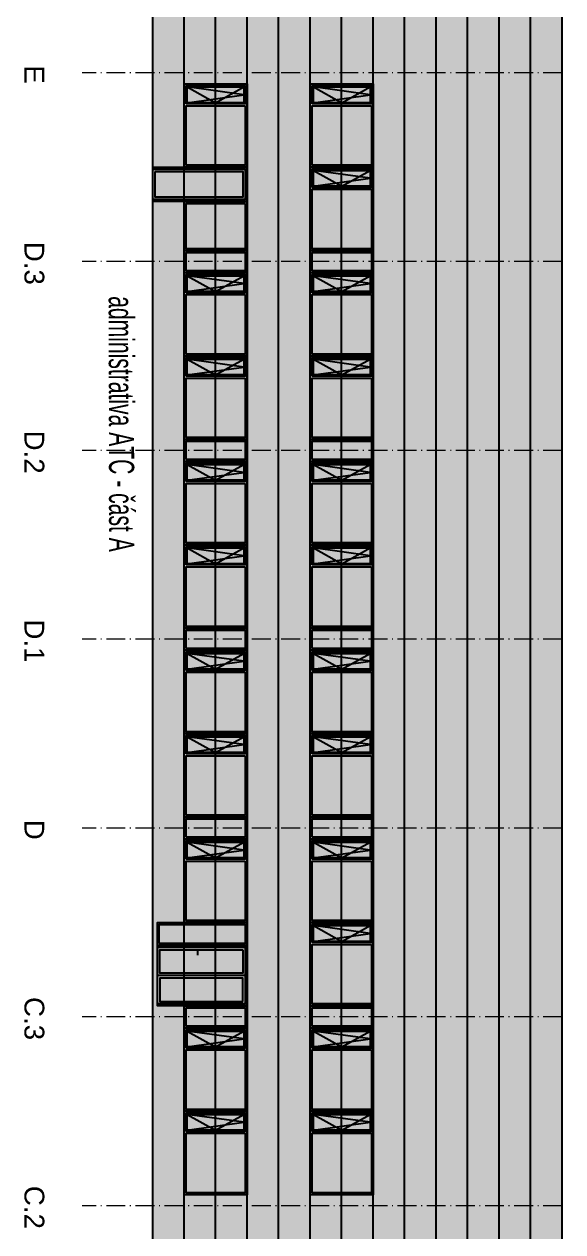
# Model space of a CAD drawing. Header units: millimetres. Extents: x 325046 to 1268204, y 1875583 to 2761998.
# Drawn here: x 356240 to 373346, y 2530062 to 2568439 of the extents above; entities that cross this region are included whole.
import ezdxf
from ezdxf.enums import TextEntityAlignment as Align

# ---------------------------------------------------------------- set-up
doc = ezdxf.new("R2010")
doc.units = ezdxf.units.MM
doc.header["$LTSCALE"] = 100
doc.linetypes.add('ACAD_ISO10W100', pattern=[18.5, 12, -3, 0.5, -3])
for name, color, linetype in [('FASÁDY - okna - PŮDORYS', 8, 'Continuous'), ('FASÁDY kresba', 7, 'Continuous'), ('OKNA - RASTR', 5, 'Continuous'), ('Popis - dílčí', 5, 'Continuous')]:
    doc.layers.add(name, color=color, linetype=linetype)
for name, color, linetype, lineweight in [('FASÁDY filling', 7, 'Continuous', 5), ('Objekty - osy', 5, 'ACAD_ISO10W100', 20), ('ŠFAF - okna', 8, 'Continuous', 13)]:
    doc.layers.add(name, color=color, linetype=linetype, lineweight=lineweight)
doc.layers.add('Popis OS', color=7, linetype='Continuous', true_color=0xbd0a5d)
doc.styles.add('ARIL-TENKÝ', font='arial.ttf')
doc.styles.add('ROZPISKA', font='arial.ttf', dxfattribs={"width": 0.6})

# ---------------------------------------------------------------- blocks, each defined once
blk = doc.blocks.new('OKNO1')
at = {"layer": 'FASÁDY filling'}
h = blk.add_hatch(color=149, dxfattribs=at)
h.paths.add_polyline_path([(554541, 2542543), (552541, 2542543), (552541, 2539893), (554541, 2539893)])
h.paths.add_polyline_path([(554481, 2541903), (552601, 2541903), (552601, 2542483), (554481, 2542483)], flags=16)
h.paths.add_polyline_path([(554481, 2541843), (554481, 2539953), (552601, 2539953), (552601, 2541843)], flags=16)
h = blk.add_hatch(color=149, dxfattribs=at)
h.paths.add_polyline_path([(554481, 2542483), (552601, 2542483), (552601, 2541903), (554481, 2541903)])
h.paths.add_polyline_path([(554441, 2542443), (554441, 2541943), (552641, 2541943), (552641, 2542443)], flags=16)
at = {"layer": 'ŠFAF - okna'}
h = blk.add_hatch(color=256, dxfattribs=at)
h.set_gradient(color1=(33, 33, 33), color2=(171, 171, 171))
h.paths.add_polyline_path([(554441, 2541943), (554441, 2542443), (552641, 2542443), (552641, 2541943)])
h.paths.add_polyline_path([(552601, 2539953), (554481, 2539953), (554481, 2541843), (552601, 2541843)])
at = {"layer": 'FASÁDY - okna - PŮDORYS'}
blk.add_lwpolyline([(554441, 2542443), (554441, 2541943), (552641, 2541943), (552641, 2542443)], close=True, dxfattribs=at)
blk.add_lwpolyline([(552641, 2541943), (554441, 2542193), (552641, 2542443), (553541, 2541943), (554441, 2542443)], dxfattribs=at)
at = {"layer": 'OKNA - RASTR'}
blk.add_lwpolyline([(554541, 2542543), (554541, 2539893), (552541, 2539893), (552541, 2542543)], close=True, dxfattribs=at)
for points in [[(552601, 2541903), (552601, 2542483), (554481, 2542483), (554481, 2541903), (552601, 2541903)], [(554481, 2541843), (554481, 2539953), (552601, 2539953), (552601, 2541843), (554481, 2541843)]]:
    blk.add_lwpolyline(points, dxfattribs=at)
blk = doc.blocks.new('okno 2')
at = {"layer": 'FASÁDY filling'}
h = blk.add_hatch(color=149, dxfattribs=at)
h.paths.add_polyline_path([(554541, 2544670), (552541, 2544670), (552541, 2543970), (554541, 2543970)])
h.paths.add_polyline_path([(554481, 2544030), (552601, 2544030), (552601, 2544610), (554481, 2544610)], flags=16)
h.paths.add_polyline_path([(554481, 2544610), (552601, 2544610), (552601, 2544030), (554481, 2544030)], flags=16)
at = {"layer": 'OKNA - RASTR'}
blk.add_lwpolyline([(552541, 2543970), (552541, 2544670), (554541, 2544670), (554541, 2543970), (552541, 2543970)], dxfattribs=at)
blk.add_lwpolyline([(552601, 2544030), (552601, 2544610), (554481, 2544610), (554481, 2544030)], close=True, dxfattribs=at)

msp = doc.modelspace()

# ---------------------------------------------------------------- hatches: boundary and pattern name
at = {"layer": 'FASÁDY filling', "ltscale": 200, "true_color": 0xa5a8a6}
h = msp.add_hatch(color=253, dxfattribs=at)
h.dxf.hatch_style = 1
h.paths.add_polyline_path([(360334.5, 2470422.7), (373325, 2470422.7), (373325, 2591362.7), (360325, 2591362.7)])
at = {"layer": 'FASÁDY filling', "true_color": 0x373f43}
h = msp.add_hatch(color=149, dxfattribs=at)
h.paths.add_polyline_path([(363321, 2563893), (361321, 2563893), (360321, 2563893), (360321.8, 2563833), (363261, 2563833), (363261, 2562863), (360321.8, 2562863), (360321, 2562803), (363321, 2562803)])
h.paths.add_polyline_path([(363261, 2563833), (360321.8, 2563833), (360321.8, 2562863), (363261, 2562863)], flags=17)
h.paths.add_polyline_path([(363181, 2563753), (363181, 2562943), (360401, 2562943), (360401, 2563753)], flags=16)
at = {"layer": 'FASÁDY filling', "ltscale": 100, "true_color": 0x373f43}
h = msp.add_hatch(color=149, dxfattribs=at)
h.paths.add_polyline_path([(363321, 2562803), (361321, 2562803), (361321, 2561243), (363321, 2561243)])
h.paths.add_polyline_path([(363261, 2562743), (363261, 2561303), (361381, 2561303), (361381, 2562743)], flags=16)
at = {"layer": 'FASÁDY filling', "true_color": 0x373f43}
msp.add_hatch(color=149, dxfattribs=at).paths.add_polyline_path([(363261, 2562743), (361381, 2562743), (361381, 2561303), (363261, 2561303)])
h = msp.add_hatch(color=149, dxfattribs=at)
h.paths.add_polyline_path([(363321, 2539893), (360471, 2539893), (360471, 2539163), (363321, 2539163)])
h.paths.add_polyline_path([(363261, 2539833), (363261, 2539223), (360531, 2539223), (360531, 2539833)], flags=16)
h = msp.add_hatch(color=149, dxfattribs=at)
h.paths.add_polyline_path([(363321, 2539163), (360471, 2539163), (360471, 2539103), (363261, 2539103), (363261, 2538203), (363261, 2537303), (360471, 2537303), (360471, 2537243), (363321, 2537243)])
h.paths.add_polyline_path([(363261, 2539103), (360471, 2539103), (360471, 2538203), (363261, 2538203)], flags=17)
h.paths.add_polyline_path([(363181, 2539023), (363181, 2538283), (360551, 2538283), (360551, 2539023)], flags=16)
h.paths.add_polyline_path([(363261, 2538203), (360471, 2538203), (360471, 2537303), (363261, 2537303)])
h.paths.add_polyline_path([(363181, 2538123), (363181, 2537383), (360551, 2537383), (360551, 2538123)], flags=16)
at = {"layer": 'ŠFAF - okna', "ltscale": 100}
h = msp.add_hatch(color=256, dxfattribs=at)
h.set_gradient(color1=(33, 33, 33), color2=(171, 171, 171))
h.paths.add_polyline_path([(363181, 2563753), (360401, 2563753), (360401, 2562943), (363181, 2562943)])
at = {"layer": 'ŠFAF - okna'}
h = msp.add_hatch(color=256, dxfattribs=at)
h.set_gradient(color1=(33, 33, 33), color2=(171, 171, 171))
h.paths.add_polyline_path([(363261, 2562743), (361381, 2562743), (361381, 2561303), (363261, 2561303)])
h = msp.add_hatch(color=256, dxfattribs=at)
h.set_gradient(color1=(33, 33, 33), color2=(171, 171, 171))
h.paths.add_polyline_path([(363261, 2539833), (360531, 2539833), (360531, 2539223), (363261, 2539223)])
h = msp.add_hatch(color=256, dxfattribs=at)
h.set_gradient(color1=(33, 33, 33), color2=(171, 171, 171))
h.paths.add_polyline_path([(363181, 2538283), (363181, 2539023), (360551, 2539023), (360551, 2538283)])
h.paths.add_polyline_path([(360551, 2538123), (360551, 2537383), (363181, 2537383), (363181, 2538123)])

# ---------------------------------------------------------------- linework, layer by layer
at = {"layer": 'Defpoints', "linetype": 'ByBlock'}
msp.add_line((361751.4, 2538850.9), (361751.4, 2538975.9), dxfattribs=at)
at = {"layer": 'FASÁDY kresba'}
for p, q in [((361321, 2470422.7), (361321, 2591730.9)), ((362321, 2470422.7), (362321, 2591730.9)), ((363321, 2470422.7), (363321, 2591730.9)), ((364321, 2470422.7), (364321, 2591730.9)), ((365321, 2470422.7), (365321, 2591730.9)), ((366321, 2470422.7), (366321, 2591730.9)), ((367321, 2470422.7), (367321, 2591730.9)), ((368321, 2470422.7), (368321, 2591730.9)), ((369321, 2470422.7), (369321, 2591730.9)), ((370321, 2470422.7), (370321, 2591730.9)), ((371321, 2470422.7), (371321, 2591730.9)), ((372321, 2470422.7), (372321, 2591730.9))]:
    msp.add_line(p, q, dxfattribs=at)
at = {"layer": 'FASÁDY kresba', "ltscale": 20}
msp.add_line((373325, 2470422.7), (373325, 2591362.7), dxfattribs=at)
at = {"layer": 'FASÁDY kresba', "ltscale": 20, "const_width": 50}
for points in [[(359722.8, 2618298.8), (359722.8, 2610892.7), (359225, 2610112.8), (359225, 2591362.7), (360321, 2591362.7), (360325, 2461074)], [(360325, 2470422.7), (373321, 2470422.7), (373312, 2591362.7), (360311, 2591362.7)]]:
    msp.add_lwpolyline(points, dxfattribs=at)
at = {"layer": 'Objekty - osy', "ltscale": 0.5}
for p, q in [((373325, 2566892.7), (358079, 2566892.7)), ((373325, 2560892.7), (358079, 2560892.7)), ((373325, 2554892.7), (358079, 2554892.7)), ((373325, 2548892.7), (358079, 2548892.7)), ((373325, 2542892.7), (358079, 2542892.7)), ((373325, 2536892.7), (358079, 2536892.7)), ((373325, 2530892.7), (358079, 2530892.7))]:
    msp.add_line(p, q, dxfattribs=at)
at = {"layer": 'OKNA - RASTR', "ltscale": 100}
msp.add_line((360321, 2470422.7), (360321, 2591730.9), dxfattribs=at)
at = {"layer": 'OKNA - RASTR'}
msp.add_line((363261, 2538203), (360471, 2538203), dxfattribs=at)
at = {"layer": 'OKNA - RASTR', "ltscale": 100}
msp.add_lwpolyline([(360321, 2563893), (363321, 2563893), (363321, 2562803), (360321, 2562803)], close=True, dxfattribs=at)
for points in [[(360321, 2563833), (363261, 2563833), (363261, 2562863), (360321, 2562863)], [(360401, 2563753), (363181, 2563753), (363181, 2562943), (360401, 2562943), (360401, 2563753)]]:
    msp.add_lwpolyline(points, dxfattribs=at)
at = {"layer": 'OKNA - RASTR'}
for points in [[(363321, 2562803), (363321, 2561243), (361321, 2561243), (361321, 2562803), (363321, 2562803)], [(363261, 2562743), (363261, 2561303), (361381, 2561303), (361381, 2562743), (363261, 2562743)], [(360471, 2539163), (360471, 2539893), (363321, 2539893), (363321, 2539163), (360471, 2539163)], [(363261, 2539103), (363261, 2537303), (360471, 2537303)], [(360471, 2539103), (363261, 2539103), (363261, 2538203)]]:
    msp.add_lwpolyline(points, dxfattribs=at)
for points in [[(360531, 2539223), (360531, 2539833), (363261, 2539833), (363261, 2539223)], [(363321, 2539163), (363321, 2537243), (360471, 2537243), (360471, 2539163)], [(363181, 2539023), (363181, 2538283), (360551, 2538283), (360551, 2539023)], [(363181, 2537383), (363181, 2538123), (360551, 2538123), (360551, 2537383)]]:
    msp.add_lwpolyline(points, close=True, dxfattribs=at)

# ---------------------------------------------------------------- block references
for name, p in [('OKNO1', (-191220.3, 24000.3)), ('OKNO1', (-187216.2, 24000.3)), ('OKNO1', (-187216.2, 21350.3)), ('okno 2', (-191220.3, 16572.9)), ('okno 2', (-187216.2, 16572.9)), ('OKNO1', (-191220.3, 18000.3)), ('OKNO1', (-187216.2, 18000.3)), ('OKNO1', (-191220.3, 15350.3)), ('OKNO1', (-187216.2, 15350.3)), ('okno 2', (-191220.3, 10572.9)), ('okno 2', (-187216.2, 10572.9)), ('OKNO1', (-191220.3, 12000.3)), ('OKNO1', (-187216.2, 12000.3)), ('OKNO1', (-191220.3, 9350.3)), ('OKNO1', (-187216.2, 9350.3)), ('okno 2', (-191220.3, 4572.9)), ('okno 2', (-187216.2, 4572.9)), ('OKNO1', (-191220.3, 6000.3)), ('OKNO1', (-187216.2, 6000.3)), ('OKNO1', (-191220.3, 3350.3)), ('OKNO1', (-187216.2, 3350.3)), ('okno 2', (-191220.3, -1427.1)), ('okno 2', (-187216.2, -1427.1)), ('OKNO1', (-191220.3, 0.3)), ('OKNO1', (-187216.2, 0.3)), ('OKNO1', (-187216.2, -2649.7)), ('okno 2', (-191220.3, -7427.1)), ('okno 2', (-187216.2, -7427.1)), ('OKNO1', (-191220.3, -5999.7)), ('OKNO1', (-187216.2, -5999.7)), ('OKNO1', (-191220.3, -8649.7)), ('OKNO1', (-187216.2, -8649.7))]:
    msp.add_blockref(name, p, dxfattribs=at)

# ---------------------------------------------------------------- texts
at = {"layer": 'Popis - dílčí', "insert": (358912.3, 2559794.6), "char_height": 800, "attachment_point": 7, "rotation": 270.1087, "style": 'ROZPISKA'}
msp.add_mtext('administrativa ATC - část A', dxfattribs=at)
at = {"layer": 'Popis OS', "linetype": 'ByBlock', "style": 'ARIL-TENKÝ'}
for s, p in [('E', (356563.9, 2566839.5)), ('D.3', (356563.9, 2560839.5)), ('D.2', (356563.9, 2554839.5)), ('D.1', (356563.9, 2548839.5)), ('D', (356563.9, 2542839.5)), ('C.3', (356563.9, 2536839.5)), ('C.2', (356563.9, 2530839.5))]:
    msp.add_text(s, height=630, rotation=270, dxfattribs=at).set_placement(p, align=Align.MIDDLE_CENTER)

doc.saveas('drawing.dxf')
